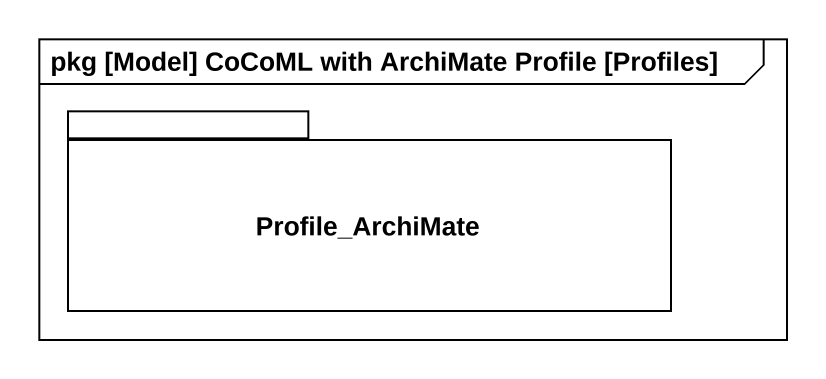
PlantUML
@startuml
mainframe pkg [Model] CoCoML with ArchiMate Profile [Profiles]
package Profile_ArchiMate {
}
@enduml
